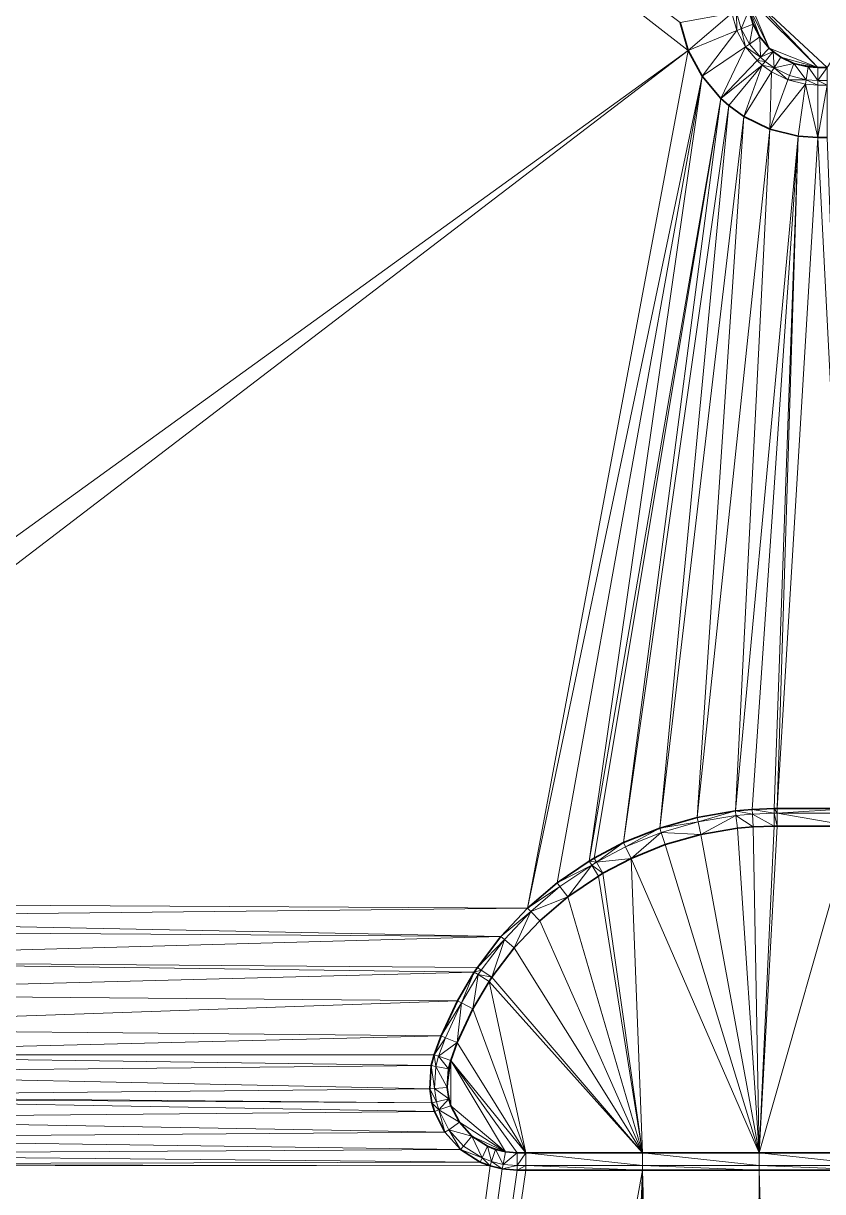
# Model space of a CAD drawing. Header units: metres. Extents: x 246428 to 246884, y 7418966 to 7419490.
# Drawn here: x 246709.87 to 246716.72, y 7419416.47 to 7419426.48 of the extents above; entities that cross this region are included whole.
import ezdxf

# ---------------------------------------------------------------- set-up
doc = ezdxf.new("R2010")
doc.units = ezdxf.units.M
doc.linetypes.add('blank name', pattern=[0])
doc.layers.add('_12D_UNMAPPED', color=7, linetype='Continuous')
for name, color, linetype, lineweight, true_color in [('KERB_BACK', 7, 'Continuous', 35, 0x5fd2ff), ('KERB_LINE', 7, 'Continuous', 18, 0xb9b9b9), ('KERB_LIP', 7, 'Continuous', 35, 0x5fd2ff), ('KERB_TOP', 7, 'Continuous', 18, 0xb9b9b9)]:
    doc.layers.add(name, color=color, linetype=linetype, lineweight=lineweight, true_color=true_color)

msp = doc.modelspace()

# ---------------------------------------------------------------- linework, layer by layer
at = {"layer": '_12D_UNMAPPED', "color": 3, "linetype": 'blank name', "lineweight": 0}
for points in [[(246705.758, 7419419.158, 34.734), (246709.581, 7419430.905, 34.686), (246715.569, 7419426.251, 34.843)], [(246715.569, 7419426.251, 34.843), (246709.581, 7419430.905, 34.686), (246715.499, 7419426.491, 34.839)], [(246716.76, 7419426.105, 34.996), (246716.079, 7419426.74, 34.96), (246717.629, 7419427.455, 35.017)], [(246716.76, 7419426.105, 34.996), (246716.679, 7419426.105, 34.995), (246716.079, 7419426.74, 34.96)], [(246716.679, 7419426.105, 34.995), (246716.079, 7419426.705, 34.961), (246716.079, 7419426.74, 34.96)], [(246716.263, 7419426.273, 34.976), (246716.084, 7419426.632, 34.962), (246716.079, 7419426.705, 34.961)], [(246716.679, 7419426.105, 34.995), (246716.263, 7419426.273, 34.976), (246716.079, 7419426.705, 34.961)], [(246715.569, 7419426.251, 34.843), (246715.499, 7419426.491, 34.839), (246715.942, 7419426.571, 34.814)], [(246715.985, 7419426.422, 34.818), (246715.569, 7419426.251, 34.843), (246715.942, 7419426.571, 34.814)], [(246715.985, 7419426.422, 34.818), (246715.942, 7419426.571, 34.814), (246715.981, 7419426.578, 34.964)], [(246716.022, 7419426.437, 34.968), (246715.981, 7419426.578, 34.964), (246716.089, 7419426.598, 34.964)], [(246716.022, 7419426.437, 34.968), (246715.985, 7419426.422, 34.818), (246715.981, 7419426.578, 34.964)], [(246716.124, 7419426.478, 34.968), (246716.022, 7419426.437, 34.968), (246716.089, 7419426.598, 34.964)], [(246716.263, 7419426.273, 34.976), (246716.183, 7419426.368, 34.972), (246716.084, 7419426.632, 34.962)], [(246716.183, 7419426.368, 34.972), (246716.124, 7419426.478, 34.968), (246716.084, 7419426.632, 34.962)], [(246716.124, 7419426.478, 34.968), (246716.089, 7419426.598, 34.964), (246716.084, 7419426.632, 34.962)], [(246716.092, 7419426.307, 34.972), (246716.022, 7419426.437, 34.968), (246716.124, 7419426.478, 34.968)], [(246716.183, 7419426.368, 34.972), (246716.092, 7419426.307, 34.972), (246716.124, 7419426.478, 34.968)], [(246715.687, 7419426.031, 34.847), (246715.569, 7419426.251, 34.843), (246715.985, 7419426.422, 34.818)], [(246716.059, 7419426.284, 34.822), (246715.687, 7419426.031, 34.847), (246715.985, 7419426.422, 34.818)], [(246716.059, 7419426.284, 34.822), (246715.985, 7419426.422, 34.818), (246716.022, 7419426.437, 34.968)], [(246716.092, 7419426.307, 34.972), (246716.059, 7419426.284, 34.822), (246716.022, 7419426.437, 34.968)], [(246715.847, 7419425.841, 34.851), (246715.687, 7419426.031, 34.847), (246716.059, 7419426.284, 34.822)], [(246716.159, 7419426.165, 34.826), (246715.847, 7419425.841, 34.851), (246716.059, 7419426.284, 34.822)], [(246716.187, 7419426.194, 34.976), (246716.059, 7419426.284, 34.822), (246716.092, 7419426.307, 34.972)], [(246716.159, 7419426.165, 34.826), (246716.059, 7419426.284, 34.822), (246716.187, 7419426.194, 34.976)], [(246716.187, 7419426.194, 34.976), (246716.092, 7419426.307, 34.972), (246716.183, 7419426.368, 34.972)], [(246716.263, 7419426.273, 34.976), (246716.187, 7419426.194, 34.976), (246716.183, 7419426.368, 34.972)], [(246716.297, 7419426.243, 34.978), (246716.187, 7419426.194, 34.976), (246716.263, 7419426.273, 34.976)], [(246716.679, 7419426.105, 34.995), (246716.362, 7419426.196, 34.981), (246716.263, 7419426.273, 34.976)], [(246716.362, 7419426.196, 34.981), (246716.297, 7419426.243, 34.978), (246716.263, 7419426.273, 34.976)], [(246706.016, 7419418.948, 34.741), (246705.758, 7419419.158, 34.734), (246715.569, 7419426.251, 34.843)], [(246714.193, 7419418.901, 34.892), (246706.016, 7419418.948, 34.741), (246715.569, 7419426.251, 34.843)], [(246715.687, 7419426.031, 34.847), (246714.193, 7419418.901, 34.892), (246715.569, 7419426.251, 34.843)], [(246716.227, 7419426.158, 34.978), (246716.159, 7419426.165, 34.826), (246716.187, 7419426.194, 34.976)], [(246716.227, 7419426.158, 34.978), (246716.187, 7419426.194, 34.976), (246716.297, 7419426.243, 34.978)], [(246716.304, 7419426.103, 34.981), (246716.227, 7419426.158, 34.978), (246716.297, 7419426.243, 34.978)], [(246716.362, 7419426.196, 34.981), (246716.304, 7419426.103, 34.981), (246716.297, 7419426.243, 34.978)], [(246716.474, 7419426.142, 34.986), (246716.304, 7419426.103, 34.981), (246716.362, 7419426.196, 34.981)], [(246716.679, 7419426.105, 34.995), (246716.474, 7419426.142, 34.986), (246716.362, 7419426.196, 34.981)], [(246716.202, 7419426.127, 34.828), (246715.847, 7419425.841, 34.851), (246716.159, 7419426.165, 34.826)], [(246715.915, 7419425.78, 34.853), (246715.847, 7419425.841, 34.851), (246716.202, 7419426.127, 34.828)], [(246716.044, 7419425.687, 34.856), (246715.915, 7419425.78, 34.853), (246716.202, 7419426.127, 34.828)], [(246716.283, 7419426.069, 34.831), (246716.044, 7419425.687, 34.856), (246716.202, 7419426.127, 34.828)], [(246716.269, 7419425.578, 34.861), (246716.044, 7419425.687, 34.856), (246716.283, 7419426.069, 34.831)], [(246716.202, 7419426.127, 34.828), (246716.159, 7419426.165, 34.826), (246716.227, 7419426.158, 34.978)], [(246716.304, 7419426.103, 34.981), (246716.202, 7419426.127, 34.828), (246716.227, 7419426.158, 34.978)], [(246716.283, 7419426.069, 34.831), (246716.202, 7419426.127, 34.828), (246716.304, 7419426.103, 34.981)], [(246716.423, 7419426.001, 34.836), (246716.269, 7419425.578, 34.861), (246716.283, 7419426.069, 34.831)], [(246716.423, 7419426.001, 34.836), (246716.283, 7419426.069, 34.831), (246716.304, 7419426.103, 34.981)], [(246716.436, 7419426.038, 34.986), (246716.304, 7419426.103, 34.981), (246716.474, 7419426.142, 34.986)], [(246716.436, 7419426.038, 34.986), (246716.423, 7419426.001, 34.836), (246716.304, 7419426.103, 34.981)], [(246716.58, 7419426.002, 34.991), (246716.436, 7419426.038, 34.986), (246716.474, 7419426.142, 34.986)], [(246716.679, 7419426.105, 34.995), (246716.595, 7419426.111, 34.991), (246716.474, 7419426.142, 34.986)], [(246716.595, 7419426.111, 34.991), (246716.58, 7419426.002, 34.991), (246716.474, 7419426.142, 34.986)], [(246716.679, 7419425.995, 34.995), (246716.58, 7419426.002, 34.991), (246716.595, 7419426.111, 34.991)], [(246716.679, 7419426.105, 34.995), (246716.679, 7419425.995, 34.995), (246716.595, 7419426.111, 34.991)], [(246716.76, 7419426.105, 34.996), (246716.679, 7419425.995, 34.995), (246716.679, 7419426.105, 34.995)], [(246716.76, 7419425.995, 34.996), (246716.679, 7419425.995, 34.995), (246716.76, 7419426.105, 34.996)], [(246714.446, 7419419.118, 34.894), (246714.193, 7419418.901, 34.892), (246715.687, 7419426.031, 34.847)], [(246714.721, 7419419.305, 34.896), (246714.446, 7419419.118, 34.894), (246715.687, 7419426.031, 34.847)], [(246715.847, 7419425.841, 34.851), (246714.721, 7419419.305, 34.896), (246715.687, 7419426.031, 34.847)], [(246716.574, 7419425.963, 34.841), (246716.269, 7419425.578, 34.861), (246716.423, 7419426.001, 34.836)], [(246716.58, 7419426.002, 34.991), (246716.423, 7419426.001, 34.836), (246716.436, 7419426.038, 34.986)], [(246716.574, 7419425.963, 34.841), (246716.423, 7419426.001, 34.836), (246716.58, 7419426.002, 34.991)], [(246716.679, 7419425.955, 34.845), (246716.574, 7419425.963, 34.841), (246716.58, 7419426.002, 34.991)], [(246716.679, 7419425.995, 34.995), (246716.679, 7419425.955, 34.845), (246716.58, 7419426.002, 34.991)], [(246716.76, 7419425.995, 34.996), (246716.76, 7419425.955, 34.846), (246716.679, 7419425.995, 34.995)], [(246716.76, 7419425.955, 34.846), (246716.679, 7419425.955, 34.845), (246716.679, 7419425.995, 34.995)], [(246716.511, 7419425.517, 34.866), (246716.269, 7419425.578, 34.861), (246716.574, 7419425.963, 34.841)], [(246716.679, 7419425.505, 34.87), (246716.511, 7419425.517, 34.866), (246716.574, 7419425.963, 34.841)], [(246716.679, 7419425.955, 34.845), (246716.679, 7419425.505, 34.87), (246716.574, 7419425.963, 34.841)], [(246716.76, 7419425.955, 34.846), (246716.679, 7419425.505, 34.87), (246716.679, 7419425.955, 34.845)], [(246716.76, 7419425.505, 34.871), (246716.679, 7419425.505, 34.87), (246716.76, 7419425.955, 34.846)], [(246714.762, 7419419.33, 34.896), (246714.721, 7419419.305, 34.896), (246715.847, 7419425.841, 34.851)], [(246715.015, 7419419.463, 34.901), (246714.762, 7419419.33, 34.896), (246715.847, 7419425.841, 34.851)], [(246715.915, 7419425.78, 34.853), (246715.015, 7419419.463, 34.901), (246715.847, 7419425.841, 34.851)], [(246715.324, 7419419.588, 34.905), (246715.015, 7419419.463, 34.901), (246715.915, 7419425.78, 34.853)], [(246716.044, 7419425.687, 34.856), (246715.324, 7419419.588, 34.905), (246715.915, 7419425.78, 34.853)], [(246715.644, 7419419.679, 34.91), (246715.324, 7419419.588, 34.905), (246716.044, 7419425.687, 34.856)], [(246716.269, 7419425.578, 34.861), (246715.644, 7419419.679, 34.91), (246716.044, 7419425.687, 34.856)], [(246715.973, 7419419.735, 34.915), (246715.644, 7419419.679, 34.91), (246716.269, 7419425.578, 34.861)], [(246716.511, 7419425.517, 34.866), (246715.973, 7419419.735, 34.915), (246716.269, 7419425.578, 34.861)], [(246716.115, 7419419.748, 34.917), (246715.973, 7419419.735, 34.915), (246716.511, 7419425.517, 34.866)], [(246716.305, 7419419.755, 34.92), (246716.115, 7419419.748, 34.917), (246716.511, 7419425.517, 34.866)], [(246716.329, 7419419.755, 34.921), (246716.305, 7419419.755, 34.92), (246716.511, 7419425.517, 34.866)], [(246716.679, 7419425.505, 34.87), (246716.329, 7419419.755, 34.921), (246716.511, 7419425.517, 34.866)], [(246716.972, 7419419.755, 34.933), (246716.329, 7419419.755, 34.921), (246716.679, 7419425.505, 34.87)], [(246716.76, 7419425.505, 34.871), (246716.972, 7419419.755, 34.933), (246716.679, 7419425.505, 34.87)], [(246715.324, 7419419.588, 34.905), (246715.644, 7419419.679, 34.91), (246715.653, 7419419.64, 35.06)], [(246715.644, 7419419.679, 34.91), (246715.973, 7419419.735, 34.915), (246715.653, 7419419.64, 35.06)], [(246715.973, 7419419.735, 34.915), (246715.977, 7419419.695, 35.065), (246715.653, 7419419.64, 35.06)], [(246715.653, 7419419.64, 35.06), (246715.977, 7419419.695, 35.065), (246715.677, 7419419.532, 35.06)], [(246715.977, 7419419.695, 35.065), (246715.99, 7419419.586, 35.065), (246715.677, 7419419.532, 35.06)], [(246715.973, 7419419.735, 34.915), (246716.115, 7419419.748, 34.917), (246716.118, 7419419.708, 35.067)], [(246715.973, 7419419.735, 34.915), (246716.118, 7419419.708, 35.067), (246715.977, 7419419.695, 35.065)], [(246715.977, 7419419.695, 35.065), (246716.118, 7419419.708, 35.067), (246716.125, 7419419.598, 35.067)], [(246715.977, 7419419.695, 35.065), (246716.125, 7419419.598, 35.067), (246715.99, 7419419.586, 35.065)], [(246716.115, 7419419.748, 34.917), (246716.305, 7419419.755, 34.92), (246716.306, 7419419.715, 35.07)], [(246716.115, 7419419.748, 34.917), (246716.306, 7419419.715, 35.07), (246716.118, 7419419.708, 35.067)], [(246716.118, 7419419.708, 35.067), (246716.306, 7419419.715, 35.07), (246716.306, 7419419.605, 35.07)], [(246716.118, 7419419.708, 35.067), (246716.306, 7419419.605, 35.07), (246716.125, 7419419.598, 35.067)], [(246716.305, 7419419.755, 34.92), (246716.329, 7419419.755, 34.921), (246716.329, 7419419.715, 35.071)], [(246716.305, 7419419.755, 34.92), (246716.329, 7419419.715, 35.071), (246716.306, 7419419.715, 35.07)], [(246716.306, 7419419.715, 35.07), (246716.329, 7419419.715, 35.071), (246716.329, 7419419.605, 35.071)], [(246716.306, 7419419.715, 35.07), (246716.329, 7419419.605, 35.071), (246716.306, 7419419.605, 35.07)], [(246716.329, 7419419.755, 34.921), (246716.972, 7419419.755, 34.933), (246716.329, 7419419.715, 35.071)], [(246716.972, 7419419.755, 34.933), (246716.972, 7419419.715, 35.083), (246716.329, 7419419.715, 35.071)], [(246716.329, 7419419.715, 35.071), (246716.972, 7419419.715, 35.083), (246716.972, 7419419.605, 35.083)], [(246716.329, 7419419.715, 35.071), (246716.972, 7419419.605, 35.083), (246716.329, 7419419.605, 35.071)], [(246715.015, 7419419.463, 34.901), (246715.324, 7419419.588, 34.905), (246715.032, 7419419.427, 35.051)], [(246715.324, 7419419.588, 34.905), (246715.337, 7419419.55, 35.055), (246715.032, 7419419.427, 35.051)], [(246715.324, 7419419.588, 34.905), (246715.653, 7419419.64, 35.06), (246715.337, 7419419.55, 35.055)], [(246715.337, 7419419.55, 35.055), (246715.653, 7419419.64, 35.06), (246715.677, 7419419.532, 35.06)], [(246715.677, 7419419.532, 35.06), (246715.99, 7419419.586, 35.065), (246716.176, 7419416.805, 35.099)], [(246715.99, 7419419.586, 35.065), (246716.125, 7419419.598, 35.067), (246716.176, 7419416.805, 35.099)], [(246716.125, 7419419.598, 35.067), (246716.306, 7419419.605, 35.07), (246716.176, 7419416.805, 35.099)], [(246716.306, 7419419.605, 35.07), (246716.329, 7419419.605, 35.071), (246716.176, 7419416.805, 35.099)], [(246716.329, 7419419.605, 35.071), (246716.972, 7419419.605, 35.083), (246716.176, 7419416.805, 35.099)], [(246716.176, 7419416.805, 35.099), (246716.972, 7419419.605, 35.083), (246717.176, 7419416.805, 35.117)], [(246714.762, 7419419.33, 34.896), (246715.015, 7419419.463, 34.901), (246714.782, 7419419.295, 35.046)], [(246715.015, 7419419.463, 34.901), (246715.032, 7419419.427, 35.051), (246714.782, 7419419.295, 35.046)], [(246715.032, 7419419.427, 35.051), (246715.337, 7419419.55, 35.055), (246715.079, 7419419.327, 35.051)], [(246715.337, 7419419.55, 35.055), (246715.372, 7419419.446, 35.055), (246715.079, 7419419.327, 35.051)], [(246715.337, 7419419.55, 35.055), (246715.677, 7419419.532, 35.06), (246715.372, 7419419.446, 35.055)], [(246715.372, 7419419.446, 35.055), (246715.677, 7419419.532, 35.06), (246716.176, 7419416.805, 35.099)], [(246714.782, 7419419.295, 35.046), (246715.032, 7419419.427, 35.051), (246715.079, 7419419.327, 35.051)], [(246715.079, 7419419.327, 35.051), (246715.372, 7419419.446, 35.055), (246716.176, 7419416.805, 35.099)], [(246714.446, 7419419.118, 34.894), (246714.721, 7419419.305, 34.896), (246714.742, 7419419.271, 35.046)], [(246714.446, 7419419.118, 34.894), (246714.742, 7419419.271, 35.046), (246714.47, 7419419.086, 35.044)], [(246714.47, 7419419.086, 35.044), (246714.742, 7419419.271, 35.046), (246714.537, 7419418.998, 35.044)], [(246714.742, 7419419.271, 35.046), (246714.799, 7419419.177, 35.046), (246714.537, 7419418.998, 35.044)], [(246714.721, 7419419.305, 34.896), (246714.762, 7419419.33, 34.896), (246714.782, 7419419.295, 35.046)], [(246714.721, 7419419.305, 34.896), (246714.782, 7419419.295, 35.046), (246714.742, 7419419.271, 35.046)], [(246714.742, 7419419.271, 35.046), (246714.782, 7419419.295, 35.046), (246714.838, 7419419.2, 35.046)], [(246714.742, 7419419.271, 35.046), (246714.838, 7419419.2, 35.046), (246714.799, 7419419.177, 35.046)], [(246714.782, 7419419.295, 35.046), (246715.079, 7419419.327, 35.051), (246714.838, 7419419.2, 35.046)], [(246714.838, 7419419.2, 35.046), (246715.079, 7419419.327, 35.051), (246715.176, 7419416.805, 35.081)], [(246715.176, 7419416.805, 35.081), (246715.079, 7419419.327, 35.051), (246716.176, 7419416.805, 35.099)], [(246714.537, 7419418.998, 35.044), (246714.799, 7419419.177, 35.046), (246715.176, 7419416.805, 35.081)], [(246714.799, 7419419.177, 35.046), (246714.838, 7419419.2, 35.046), (246715.176, 7419416.805, 35.081)], [(246714.193, 7419418.901, 34.892), (246714.446, 7419419.118, 34.894), (246714.47, 7419419.086, 35.044)], [(246714.193, 7419418.901, 34.892), (246714.47, 7419419.086, 35.044), (246714.22, 7419418.872, 35.042)], [(246714.22, 7419418.872, 35.042), (246714.47, 7419419.086, 35.044), (246714.537, 7419418.998, 35.044)], [(246714.22, 7419418.872, 35.042), (246714.537, 7419418.998, 35.044), (246714.296, 7419418.793, 35.042)], [(246714.296, 7419418.793, 35.042), (246714.537, 7419418.998, 35.044), (246715.176, 7419416.805, 35.081)], [(246706.153, 7419418.815, 34.744), (246706.016, 7419418.948, 34.741), (246714.193, 7419418.901, 34.892)], [(246706.153, 7419418.815, 34.744), (246714.193, 7419418.901, 34.892), (246713.964, 7419418.659, 34.89)], [(246713.964, 7419418.659, 34.89), (246714.193, 7419418.901, 34.892), (246714.22, 7419418.872, 35.042)], [(246713.964, 7419418.659, 34.89), (246714.22, 7419418.872, 35.042), (246713.995, 7419418.633, 35.04)], [(246713.995, 7419418.633, 35.04), (246714.22, 7419418.872, 35.042), (246714.078, 7419418.562, 35.04)], [(246714.22, 7419418.872, 35.042), (246714.296, 7419418.793, 35.042), (246714.078, 7419418.562, 35.04)], [(246706.25, 7419418.71, 34.747), (246706.153, 7419418.815, 34.744), (246713.964, 7419418.659, 34.89)], [(246714.078, 7419418.562, 35.04), (246714.296, 7419418.793, 35.042), (246715.176, 7419416.805, 35.081)], [(246706.457, 7419418.45, 34.753), (246706.25, 7419418.71, 34.747), (246713.964, 7419418.659, 34.89)], [(246706.457, 7419418.45, 34.753), (246713.964, 7419418.659, 34.89), (246713.763, 7419418.393, 34.888)], [(246713.763, 7419418.393, 34.888), (246713.964, 7419418.659, 34.89), (246713.995, 7419418.633, 35.04)], [(246713.763, 7419418.393, 34.888), (246713.995, 7419418.633, 35.04), (246713.796, 7419418.371, 35.038)], [(246713.796, 7419418.371, 35.038), (246713.995, 7419418.633, 35.04), (246713.887, 7419418.309, 35.038)], [(246713.995, 7419418.633, 35.04), (246714.078, 7419418.562, 35.04), (246713.887, 7419418.309, 35.038)], [(246713.887, 7419418.309, 35.038), (246714.078, 7419418.562, 35.04), (246715.176, 7419416.805, 35.081)], [(246706.635, 7419418.168, 34.759), (246706.457, 7419418.45, 34.753), (246713.736, 7419418.354, 34.887)], [(246706.457, 7419418.45, 34.753), (246713.763, 7419418.393, 34.888), (246713.736, 7419418.354, 34.887)], [(246713.736, 7419418.354, 34.887), (246713.763, 7419418.393, 34.888), (246713.796, 7419418.371, 35.038)], [(246713.736, 7419418.354, 34.887), (246713.796, 7419418.371, 35.038), (246713.77, 7419418.332, 35.037)], [(246713.77, 7419418.332, 35.037), (246713.796, 7419418.371, 35.038), (246713.887, 7419418.309, 35.038)], [(246706.635, 7419418.168, 34.759), (246713.736, 7419418.354, 34.887), (246713.591, 7419418.108, 34.888)], [(246713.591, 7419418.108, 34.888), (246713.736, 7419418.354, 34.887), (246713.626, 7419418.089, 35.038)], [(246713.736, 7419418.354, 34.887), (246713.77, 7419418.332, 35.037), (246713.626, 7419418.089, 35.038)], [(246713.626, 7419418.089, 35.038), (246713.77, 7419418.332, 35.037), (246713.723, 7419418.038, 35.038)], [(246713.77, 7419418.332, 35.037), (246713.862, 7419418.272, 35.037), (246713.723, 7419418.038, 35.038)], [(246713.723, 7419418.038, 35.038), (246713.862, 7419418.272, 35.037), (246714.176, 7419416.805, 35.062)], [(246713.77, 7419418.332, 35.037), (246713.887, 7419418.309, 35.038), (246713.862, 7419418.272, 35.037)], [(246713.862, 7419418.272, 35.037), (246713.887, 7419418.309, 35.038), (246715.176, 7419416.805, 35.081)], [(246714.176, 7419416.805, 35.062), (246713.862, 7419418.272, 35.037), (246715.176, 7419416.805, 35.081)], [(246706.782, 7419417.869, 34.765), (246706.635, 7419418.168, 34.759), (246713.591, 7419418.108, 34.888)], [(246706.782, 7419417.869, 34.765), (246713.591, 7419418.108, 34.888), (246713.451, 7419417.806, 34.888)], [(246713.451, 7419417.806, 34.888), (246713.591, 7419418.108, 34.888), (246713.626, 7419418.089, 35.038)], [(246713.451, 7419417.806, 34.888), (246713.626, 7419418.089, 35.038), (246713.488, 7419417.791, 35.038)], [(246713.488, 7419417.791, 35.038), (246713.626, 7419418.089, 35.038), (246713.59, 7419417.75, 35.038)], [(246713.626, 7419418.089, 35.038), (246713.723, 7419418.038, 35.038), (246713.59, 7419417.75, 35.038)], [(246713.59, 7419417.75, 35.038), (246713.723, 7419418.038, 35.038), (246714.176, 7419416.805, 35.062)], [(246706.867, 7419417.645, 34.769), (246706.782, 7419417.869, 34.765), (246713.451, 7419417.806, 34.888)], [(246706.867, 7419417.645, 34.769), (246713.451, 7419417.806, 34.888), (246713.392, 7419417.645, 34.888)], [(246713.392, 7419417.645, 34.888), (246713.451, 7419417.806, 34.888), (246713.488, 7419417.791, 35.038)], [(246713.392, 7419417.645, 34.888), (246713.488, 7419417.791, 35.038), (246713.43, 7419417.632, 35.038)], [(246713.43, 7419417.632, 35.038), (246713.488, 7419417.791, 35.038), (246713.59, 7419417.75, 35.038)], [(246713.43, 7419417.632, 35.038), (246713.59, 7419417.75, 35.038), (246713.534, 7419417.597, 35.038)], [(246713.534, 7419417.597, 35.038), (246713.59, 7419417.75, 35.038), (246714.176, 7419416.805, 35.062)], [(246706.867, 7419417.645, 34.769), (246713.392, 7419417.645, 34.888), (246713.367, 7419417.553, 34.889)], [(246706.902, 7419417.489, 34.771), (246706.867, 7419417.645, 34.769), (246713.367, 7419417.553, 34.889)], [(246713.367, 7419417.553, 34.889), (246713.392, 7419417.645, 34.888), (246713.406, 7419417.545, 35.039)], [(246713.392, 7419417.645, 34.888), (246713.43, 7419417.632, 35.038), (246713.406, 7419417.545, 35.039)], [(246713.406, 7419417.545, 35.039), (246713.43, 7419417.632, 35.038), (246713.514, 7419417.523, 35.039)], [(246713.43, 7419417.632, 35.038), (246713.534, 7419417.597, 35.038), (246713.514, 7419417.523, 35.039)], [(246713.514, 7419417.523, 35.039), (246713.534, 7419417.597, 35.038), (246713.504, 7419417.364, 35.041)], [(246713.504, 7419417.364, 35.041), (246713.534, 7419417.597, 35.038), (246713.536, 7419417.208, 35.043)], [(246713.536, 7419417.208, 35.043), (246713.534, 7419417.597, 35.038), (246714.002, 7419416.814, 35.059)], [(246714.002, 7419416.814, 35.059), (246713.534, 7419417.597, 35.038), (246714.102, 7419416.805, 35.061)], [(246714.102, 7419416.805, 35.061), (246713.534, 7419417.597, 35.038), (246714.176, 7419416.805, 35.062)], [(246706.898, 7419417.289, 34.773), (246706.902, 7419417.489, 34.771), (246713.354, 7419417.354, 34.891)], [(246706.902, 7419417.489, 34.771), (246713.367, 7419417.553, 34.889), (246713.354, 7419417.354, 34.891)], [(246713.354, 7419417.354, 34.891), (246713.367, 7419417.553, 34.889), (246713.394, 7419417.357, 35.041)], [(246713.367, 7419417.553, 34.889), (246713.406, 7419417.545, 35.039), (246713.394, 7419417.357, 35.041)], [(246713.394, 7419417.357, 35.041), (246713.406, 7419417.545, 35.039), (246713.504, 7419417.364, 35.041)], [(246713.406, 7419417.545, 35.039), (246713.514, 7419417.523, 35.039), (246713.504, 7419417.364, 35.041)], [(246713.394, 7419417.357, 35.041), (246713.504, 7419417.364, 35.041), (246713.519, 7419417.267, 35.042)], [(246713.519, 7419417.267, 35.042), (246713.504, 7419417.364, 35.041), (246713.536, 7419417.208, 35.043)], [(246706.841, 7419417.098, 34.773), (246706.895, 7419417.274, 34.773), (246713.394, 7419417.159, 34.893)], [(246706.895, 7419417.274, 34.773), (246706.898, 7419417.289, 34.773), (246713.373, 7419417.232, 34.892)], [(246706.895, 7419417.274, 34.773), (246713.373, 7419417.232, 34.892), (246713.394, 7419417.159, 34.893)], [(246706.898, 7419417.289, 34.773), (246713.354, 7419417.354, 34.891), (246713.373, 7419417.232, 34.892)], [(246713.354, 7419417.354, 34.891), (246713.394, 7419417.357, 35.041), (246713.412, 7419417.242, 35.042)], [(246713.373, 7419417.232, 34.892), (246713.354, 7419417.354, 34.891), (246713.412, 7419417.242, 35.042)], [(246713.412, 7419417.242, 35.042), (246713.394, 7419417.357, 35.041), (246713.519, 7419417.267, 35.042)], [(246713.432, 7419417.172, 35.043), (246713.412, 7419417.242, 35.042), (246713.519, 7419417.267, 35.042)], [(246713.432, 7419417.172, 35.043), (246713.519, 7419417.267, 35.042), (246713.536, 7419417.208, 35.043)], [(246706.841, 7419417.098, 34.773), (246713.394, 7419417.159, 34.893), (246713.484, 7419416.981, 34.897)], [(246713.373, 7419417.232, 34.892), (246713.412, 7419417.242, 35.042), (246713.432, 7419417.172, 35.043)], [(246713.394, 7419417.159, 34.893), (246713.373, 7419417.232, 34.892), (246713.432, 7419417.172, 35.043)], [(246713.484, 7419416.981, 34.897), (246713.394, 7419417.159, 34.893), (246713.432, 7419417.172, 35.043)], [(246713.432, 7419417.172, 35.043), (246713.536, 7419417.208, 35.043), (246713.608, 7419417.066, 35.047)], [(246713.484, 7419416.981, 34.897), (246713.432, 7419417.172, 35.043), (246713.517, 7419417.003, 35.047)], [(246713.517, 7419417.003, 35.047), (246713.432, 7419417.172, 35.043), (246713.608, 7419417.066, 35.047)], [(246713.608, 7419417.066, 35.047), (246713.536, 7419417.208, 35.043), (246714.002, 7419416.814, 35.059)], [(246706.736, 7419416.929, 34.772), (246706.841, 7419417.098, 34.773), (246713.484, 7419416.981, 34.897)], [(246713.517, 7419417.003, 35.047), (246713.608, 7419417.066, 35.047), (246713.715, 7419416.947, 35.051)], [(246713.715, 7419416.947, 35.051), (246713.608, 7419417.066, 35.047), (246714.002, 7419416.814, 35.059)], [(246706.736, 7419416.929, 34.772), (246713.484, 7419416.981, 34.897), (246713.618, 7419416.833, 34.901)], [(246713.618, 7419416.833, 34.901), (246713.484, 7419416.981, 34.897), (246713.517, 7419417.003, 35.047)], [(246713.644, 7419416.863, 35.051), (246713.517, 7419417.003, 35.047), (246713.715, 7419416.947, 35.051)], [(246713.618, 7419416.833, 34.901), (246713.517, 7419417.003, 35.047), (246713.644, 7419416.863, 35.051)], [(246706.59, 7419416.793, 34.771), (246706.736, 7419416.929, 34.772), (246713.618, 7419416.833, 34.901)], [(246713.618, 7419416.833, 34.901), (246713.644, 7419416.863, 35.051), (246713.803, 7419416.762, 35.055)], [(246713.803, 7419416.762, 35.055), (246713.644, 7419416.863, 35.051), (246713.715, 7419416.947, 35.051)], [(246713.849, 7419416.861, 35.055), (246713.715, 7419416.947, 35.051), (246714.002, 7419416.814, 35.059)], [(246713.803, 7419416.762, 35.055), (246713.715, 7419416.947, 35.051), (246713.849, 7419416.861, 35.055)], [(246713.884, 7419416.73, 35.057), (246713.803, 7419416.762, 35.055), (246713.849, 7419416.861, 35.055)], [(246713.918, 7419416.834, 35.057), (246713.849, 7419416.861, 35.055), (246714.002, 7419416.814, 35.059)], [(246713.884, 7419416.73, 35.057), (246713.849, 7419416.861, 35.055), (246713.918, 7419416.834, 35.057)], [(246706.427, 7419416.706, 34.771), (246706.59, 7419416.793, 34.771), (246713.786, 7419416.725, 34.905)], [(246706.59, 7419416.793, 34.771), (246713.618, 7419416.833, 34.901), (246713.786, 7419416.725, 34.905)], [(246713.786, 7419416.725, 34.905), (246713.618, 7419416.833, 34.901), (246713.803, 7419416.762, 35.055)], [(246713.872, 7419416.692, 34.907), (246713.786, 7419416.725, 34.905), (246713.803, 7419416.762, 35.055)], [(246713.872, 7419416.692, 34.907), (246713.803, 7419416.762, 35.055), (246713.884, 7419416.73, 35.057)], [(246713.983, 7419416.705, 35.059), (246713.884, 7419416.73, 35.057), (246713.918, 7419416.834, 35.057)], [(246713.983, 7419416.705, 35.059), (246713.918, 7419416.834, 35.057), (246714.002, 7419416.814, 35.059)], [(246713.983, 7419416.705, 35.059), (246714.002, 7419416.814, 35.059), (246714.102, 7419416.805, 35.061)], [(246714.102, 7419416.695, 35.061), (246713.983, 7419416.705, 35.059), (246714.102, 7419416.805, 35.061)], [(246714.102, 7419416.695, 35.061), (246714.102, 7419416.805, 35.061), (246714.176, 7419416.805, 35.062)], [(246714.176, 7419416.695, 35.062), (246714.102, 7419416.695, 35.061), (246714.176, 7419416.805, 35.062)], [(246715.176, 7419416.695, 35.081), (246714.176, 7419416.805, 35.062), (246715.176, 7419416.805, 35.081)], [(246715.176, 7419416.695, 35.081), (246714.176, 7419416.695, 35.062), (246714.176, 7419416.805, 35.062)], [(246716.176, 7419416.695, 35.099), (246715.176, 7419416.695, 35.081), (246715.176, 7419416.805, 35.081)], [(246716.176, 7419416.695, 35.099), (246715.176, 7419416.805, 35.081), (246716.176, 7419416.805, 35.099)], [(246717.176, 7419416.695, 35.117), (246716.176, 7419416.805, 35.099), (246717.176, 7419416.805, 35.117)], [(246717.176, 7419416.695, 35.117), (246716.176, 7419416.695, 35.099), (246716.176, 7419416.805, 35.099)], [(246710.008, 7419388.055, 35.122), (246706.218, 7419416.658, 34.767), (246706.413, 7419416.7, 34.77)], [(246710.008, 7419388.055, 35.122), (246706.279, 7419388.055, 35.054), (246706.218, 7419416.658, 34.767)], [(246706.413, 7419416.7, 34.77), (246706.427, 7419416.706, 34.771), (246713.872, 7419416.692, 34.907)], [(246710.008, 7419388.055, 35.122), (246706.413, 7419416.7, 34.77), (246713.872, 7419416.692, 34.907)], [(246706.427, 7419416.706, 34.771), (246713.786, 7419416.725, 34.905), (246713.872, 7419416.692, 34.907)], [(246710.008, 7419388.055, 35.122), (246713.872, 7419416.692, 34.907), (246713.976, 7419416.666, 34.909)], [(246714.102, 7419416.655, 34.911), (246710.008, 7419388.055, 35.122), (246713.976, 7419416.666, 34.909)], [(246713.976, 7419416.666, 34.909), (246713.872, 7419416.692, 34.907), (246713.884, 7419416.73, 35.057)], [(246713.976, 7419416.666, 34.909), (246713.884, 7419416.73, 35.057), (246713.983, 7419416.705, 35.059)], [(246713.976, 7419416.666, 34.909), (246713.983, 7419416.705, 35.059), (246714.102, 7419416.695, 35.061)], [(246714.102, 7419416.655, 34.911), (246713.976, 7419416.666, 34.909), (246714.102, 7419416.695, 35.061)], [(246714.176, 7419416.655, 34.912), (246714.102, 7419416.655, 34.911), (246714.176, 7419416.695, 35.062)], [(246714.102, 7419416.655, 34.911), (246714.102, 7419416.695, 35.061), (246714.176, 7419416.695, 35.062)], [(246715.176, 7419416.655, 34.931), (246714.176, 7419416.695, 35.062), (246715.176, 7419416.695, 35.081)], [(246715.176, 7419416.655, 34.931), (246714.176, 7419416.655, 34.912), (246714.176, 7419416.695, 35.062)], [(246716.176, 7419416.655, 34.949), (246715.176, 7419416.695, 35.081), (246716.176, 7419416.695, 35.099)], [(246716.176, 7419416.655, 34.949), (246715.176, 7419416.655, 34.931), (246715.176, 7419416.695, 35.081)], [(246717.176, 7419416.655, 34.967), (246716.176, 7419416.695, 35.099), (246717.176, 7419416.695, 35.117)], [(246717.176, 7419416.655, 34.967), (246716.176, 7419416.655, 34.949), (246716.176, 7419416.695, 35.099)], [(246714.176, 7419416.655, 34.912), (246715.176, 7419416.655, 34.931), (246710.008, 7419388.055, 35.122)], [(246714.176, 7419416.655, 34.912), (246710.008, 7419388.055, 35.122), (246714.102, 7419416.655, 34.911)], [(246715.176, 7419416.655, 34.931), (246713.979, 7419388.055, 35.195), (246710.008, 7419388.055, 35.122)], [(246715.176, 7419416.655, 34.931), (246714.029, 7419388.055, 35.196), (246713.979, 7419388.055, 35.195)], [(246715.008, 7419388.055, 35.214), (246714.029, 7419388.055, 35.196), (246715.176, 7419416.655, 34.931)], [(246716.008, 7419388.055, 35.232), (246715.008, 7419388.055, 35.214), (246715.176, 7419416.655, 34.931)], [(246716.008, 7419388.055, 35.232), (246715.176, 7419416.655, 34.931), (246716.176, 7419416.655, 34.949)], [(246716.029, 7419388.055, 35.232), (246716.008, 7419388.055, 35.232), (246716.176, 7419416.655, 34.949)], [(246717.029, 7419388.055, 35.251), (246716.029, 7419388.055, 35.232), (246716.176, 7419416.655, 34.949)], [(246717.029, 7419388.055, 35.251), (246716.176, 7419416.655, 34.949), (246717.176, 7419416.655, 34.967)]]:
    msp.add_3dface(points, dxfattribs=at)
at = {"layer": 'KERB_BACK'}
for points in [[(246716.76, 7419426.105, 34.996), (246716.679, 7419426.105, 34.995), (246716.595, 7419426.111, 34.991), (246716.474, 7419426.142, 34.986), (246716.362, 7419426.196, 34.981), (246716.297, 7419426.243, 34.978), (246716.263, 7419426.273, 34.976), (246716.183, 7419426.368, 34.972), (246716.124, 7419426.478, 34.968), (246716.089, 7419426.598, 34.964)], [(246716.972, 7419419.605, 35.083), (246716.329, 7419419.605, 35.071), (246716.306, 7419419.605, 35.07), (246716.125, 7419419.598, 35.067), (246715.99, 7419419.586, 35.065), (246715.677, 7419419.532, 35.06), (246715.372, 7419419.446, 35.055), (246715.079, 7419419.327, 35.051), (246714.838, 7419419.2, 35.046), (246714.799, 7419419.177, 35.046), (246714.537, 7419418.998, 35.044), (246714.296, 7419418.793, 35.042), (246714.078, 7419418.562, 35.04), (246713.887, 7419418.309, 35.038), (246713.862, 7419418.272, 35.037), (246713.723, 7419418.038, 35.038), (246713.59, 7419417.75, 35.038), (246713.534, 7419417.597, 35.038), (246713.514, 7419417.523, 35.039), (246713.504, 7419417.364, 35.041), (246713.519, 7419417.267, 35.042), (246713.536, 7419417.208, 35.043), (246713.608, 7419417.066, 35.047), (246713.715, 7419416.947, 35.051), (246713.849, 7419416.861, 35.055), (246713.918, 7419416.834, 35.057), (246714.002, 7419416.814, 35.059), (246714.102, 7419416.805, 35.061), (246714.176, 7419416.805, 35.062), (246715.176, 7419416.805, 35.081), (246716.176, 7419416.805, 35.099), (246717.176, 7419416.805, 35.117)]]:
    msp.add_polyline3d(points, dxfattribs=at)
at = {"layer": 'KERB_LINE'}
for points in [[(246716.76, 7419425.955, 34.846), (246716.679, 7419425.955, 34.845), (246716.574, 7419425.963, 34.841), (246716.423, 7419426.001, 34.836), (246716.283, 7419426.069, 34.831), (246716.202, 7419426.127, 34.828), (246716.159, 7419426.165, 34.826), (246716.059, 7419426.284, 34.822), (246715.985, 7419426.422, 34.818), (246715.942, 7419426.571, 34.814)], [(246716.972, 7419419.755, 34.933), (246716.329, 7419419.755, 34.921), (246716.305, 7419419.755, 34.92), (246716.115, 7419419.748, 34.917), (246715.973, 7419419.735, 34.915), (246715.644, 7419419.679, 34.91), (246715.324, 7419419.588, 34.905), (246715.015, 7419419.463, 34.901), (246714.762, 7419419.33, 34.896), (246714.721, 7419419.305, 34.896), (246714.446, 7419419.118, 34.894), (246714.193, 7419418.901, 34.892), (246713.964, 7419418.659, 34.89), (246713.763, 7419418.393, 34.888), (246713.736, 7419418.354, 34.887), (246713.591, 7419418.108, 34.888), (246713.451, 7419417.806, 34.888), (246713.392, 7419417.645, 34.888), (246713.367, 7419417.553, 34.889), (246713.354, 7419417.354, 34.891), (246713.373, 7419417.232, 34.892), (246713.394, 7419417.159, 34.893), (246713.484, 7419416.981, 34.897), (246713.618, 7419416.833, 34.901), (246713.786, 7419416.725, 34.905), (246713.872, 7419416.692, 34.907), (246713.976, 7419416.666, 34.909), (246714.102, 7419416.655, 34.911), (246714.176, 7419416.655, 34.912), (246715.176, 7419416.655, 34.931), (246716.176, 7419416.655, 34.949), (246717.176, 7419416.655, 34.967)]]:
    msp.add_polyline3d(points, dxfattribs=at)
at = {"layer": 'KERB_LIP'}
for points in [[(246716.76, 7419425.505, 34.871), (246716.679, 7419425.505, 34.87), (246716.511, 7419425.517, 34.866), (246716.269, 7419425.578, 34.861), (246716.044, 7419425.687, 34.856), (246715.915, 7419425.78, 34.853), (246715.847, 7419425.841, 34.851), (246715.687, 7419426.031, 34.847), (246715.569, 7419426.251, 34.843), (246715.499, 7419426.491, 34.839)], [(246716.972, 7419419.755, 34.933), (246716.329, 7419419.755, 34.921), (246716.305, 7419419.755, 34.92), (246716.115, 7419419.748, 34.917), (246715.973, 7419419.735, 34.915), (246715.644, 7419419.679, 34.91), (246715.324, 7419419.588, 34.905), (246715.015, 7419419.463, 34.901), (246714.762, 7419419.33, 34.896), (246714.721, 7419419.305, 34.896), (246714.446, 7419419.118, 34.894), (246714.193, 7419418.901, 34.892), (246713.964, 7419418.659, 34.89), (246713.763, 7419418.393, 34.888), (246713.736, 7419418.354, 34.887), (246713.591, 7419418.108, 34.888), (246713.451, 7419417.806, 34.888), (246713.392, 7419417.645, 34.888), (246713.367, 7419417.553, 34.889), (246713.354, 7419417.354, 34.891), (246713.373, 7419417.232, 34.892), (246713.394, 7419417.159, 34.893), (246713.484, 7419416.981, 34.897), (246713.618, 7419416.833, 34.901), (246713.786, 7419416.725, 34.905), (246713.872, 7419416.692, 34.907), (246713.976, 7419416.666, 34.909), (246714.102, 7419416.655, 34.911), (246714.176, 7419416.655, 34.912), (246715.176, 7419416.655, 34.931), (246716.176, 7419416.655, 34.949), (246717.176, 7419416.655, 34.967)]]:
    msp.add_polyline3d(points, dxfattribs=at)
at = {"layer": 'KERB_TOP'}
for points in [[(246716.76, 7419425.995, 34.996), (246716.679, 7419425.995, 34.995), (246716.58, 7419426.002, 34.991), (246716.436, 7419426.038, 34.986), (246716.304, 7419426.103, 34.981), (246716.227, 7419426.158, 34.978), (246716.187, 7419426.194, 34.976), (246716.092, 7419426.307, 34.972), (246716.022, 7419426.437, 34.968), (246715.981, 7419426.578, 34.964)], [(246716.972, 7419419.715, 35.083), (246716.329, 7419419.715, 35.071), (246716.306, 7419419.715, 35.07), (246716.118, 7419419.708, 35.067), (246715.977, 7419419.695, 35.065), (246715.653, 7419419.64, 35.06), (246715.337, 7419419.55, 35.055), (246715.032, 7419419.427, 35.051), (246714.782, 7419419.295, 35.046), (246714.742, 7419419.271, 35.046), (246714.47, 7419419.086, 35.044), (246714.22, 7419418.872, 35.042), (246713.995, 7419418.633, 35.04), (246713.796, 7419418.371, 35.038), (246713.77, 7419418.332, 35.037), (246713.626, 7419418.089, 35.038), (246713.488, 7419417.791, 35.038), (246713.43, 7419417.632, 35.038), (246713.406, 7419417.545, 35.039), (246713.394, 7419417.357, 35.041), (246713.412, 7419417.242, 35.042), (246713.432, 7419417.172, 35.043), (246713.517, 7419417.003, 35.047), (246713.644, 7419416.863, 35.051), (246713.803, 7419416.762, 35.055), (246713.884, 7419416.73, 35.057), (246713.983, 7419416.705, 35.059), (246714.102, 7419416.695, 35.061), (246714.176, 7419416.695, 35.062), (246715.176, 7419416.695, 35.081), (246716.176, 7419416.695, 35.099), (246717.176, 7419416.695, 35.117)]]:
    msp.add_polyline3d(points, dxfattribs=at)

doc.saveas('drawing.dxf')
